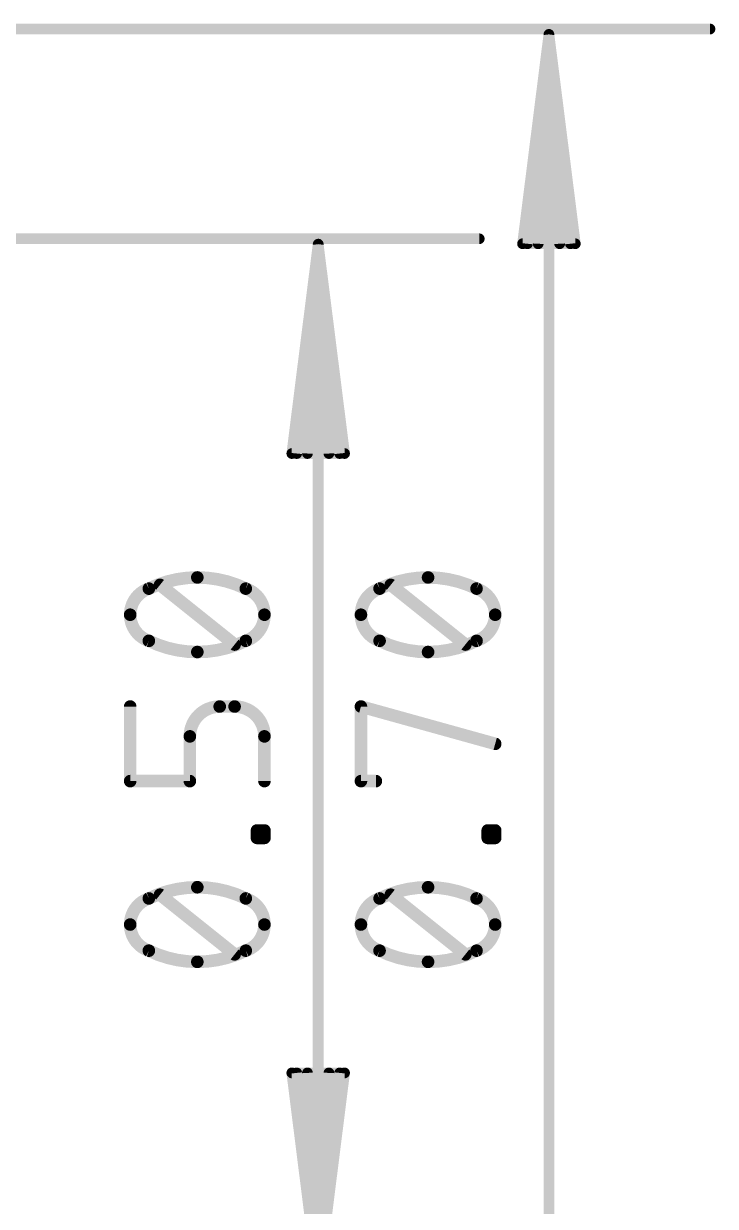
# Model space of a CAD drawing. Extents: x -6.2 to 34.1, y -8.2 to 17.9.
# Drawn here: x 25.77 to 34.15, y 3.52 to 17.85 of the extents above; entities that cross this region are included whole.
import ezdxf

# ---------------------------------------------------------------- set-up
doc = ezdxf.new("R2010")
doc.units = 0
doc.layers.add('47', color=253, linetype='CONTINUOUS')

msp = doc.modelspace()

# ---------------------------------------------------------------- linework, layer by layer
at = {"layer": '47'}
for points, const_width in [([(12.319, 17.78), (34.081, 17.78)], 0.13), ([(32.131, 17.715), (31.8118, 15.18)], 0.13), ([(32.131, 17.715), (31.871, 15.18)], 0.13), ([(32.131, 17.715), (32.001, 15.18)], 0.13), ([(32.131, 0.065), (32.131, 17.715)], 0.13), ([(32.4502, 15.18), (32.131, 17.715)], 0.13), ([(32.261, 15.18), (32.131, 17.715)], 0.13), ([(32.391, 15.18), (32.131, 17.715)], 0.13), ([(12.7, 15.24), (31.287, 15.24)], 0.13), ([(29.337, 15.175), (29.0178, 12.64)], 0.13), ([(29.337, 15.175), (29.077, 12.64)], 0.13), ([(29.337, 15.175), (29.207, 12.64)], 0.13), ([(29.337, 2.605), (29.337, 15.175)], 0.13), ([(29.6562, 12.64), (29.337, 15.175)], 0.13), ([(29.467, 12.64), (29.337, 15.175)], 0.13), ([(29.597, 12.64), (29.337, 15.175)], 0.13), ([(31.8118, 15.18), (32.4502, 15.18)], 0.13), ([(29.0178, 12.64), (29.6562, 12.64)], 0.13), ([(28.3251, 10.3266), (27.4219, 11.0491)], 0.1524), ([(31.1191, 10.3266), (30.2159, 11.0491)], 0.1524), ([(27.0607, 8.6732), (27.0607, 9.5763)], 0.1524), ([(28.3251, 9.5763), (28.1444, 9.5763)], 0.1524), ([(29.8547, 8.6732), (29.8547, 9.5763)], 0.1524), ([(29.8547, 9.5763), (31.4803, 9.1247)], 0.1524), ([(27.7832, 9.215), (27.7832, 8.6732)], 0.1524), ([(28.6863, 8.6732), (28.6863, 9.215)], 0.1524), ([(27.7832, 8.6732), (27.0607, 8.6732)], 0.1524), ([(30.0353, 8.6732), (29.8547, 8.6732)], 0.1524), ([(28.596, 7.9854), (28.596, 8.0757)], 0.1524), ([(28.596, 8.0757), (28.6863, 8.0757)], 0.1524), ([(28.6863, 7.9854), (28.596, 7.9854)], 0.1524), ([(28.6863, 8.0757), (28.6863, 7.9854)], 0.1524), ([(31.39, 7.9854), (31.39, 8.0757)], 0.1524), ([(31.39, 8.0757), (31.4803, 8.0757)], 0.1524), ([(31.4803, 7.9854), (31.39, 7.9854)], 0.1524), ([(31.4803, 8.0757), (31.4803, 7.9854)], 0.1524), ([(28.3251, 6.5751), (27.4219, 7.2976)], 0.1524), ([(31.1191, 6.5751), (30.2159, 7.2976)], 0.1524), ([(29.337, 2.605), (29.0178, 5.14)], 0.13), ([(29.0178, 5.14), (29.6562, 5.14)], 0.13), ([(29.337, 2.605), (29.077, 5.14)], 0.13), ([(29.337, 2.605), (29.207, 5.14)], 0.13), ([(29.6562, 5.14), (29.337, 2.605)], 0.13), ([(29.467, 5.14), (29.337, 2.605)], 0.13), ([(29.597, 5.14), (29.337, 2.605)], 0.13)]:
    msp.add_lwpolyline(points, dxfattribs=dict(at, const_width=const_width))
for points, const_width in [([(32.1635, 17.715, 1), (32.0985, 17.715)], 0.065), ([(32.1632, 17.7191, 1), (32.0988, 17.7109)], 0.065), ([(32.1635, 17.7133, 1), (32.0985, 17.7167)], 0.065), ([(32.1635, 17.7167, 1), (32.0985, 17.7133)], 0.065), ([(32.1633, 17.7183, 1), (32.0987, 17.7117)], 0.065), ([(32.1633, 17.7117, 1), (32.0987, 17.7183)], 0.065), ([(32.1632, 17.7109, 1), (32.0988, 17.7191)], 0.065), ([(34.081, 17.7475, 1), (34.081, 17.8125)], 0.065), ([(29.3695, 15.175, 1), (29.3045, 15.175)], 0.065), ([(29.3692, 15.1791, 1), (29.3048, 15.1709)], 0.065), ([(29.3695, 15.1733, 1), (29.3045, 15.1767)], 0.065), ([(29.3695, 15.1767, 1), (29.3045, 15.1733)], 0.065), ([(29.3693, 15.1783, 1), (29.3047, 15.1717)], 0.065), ([(29.3693, 15.1717, 1), (29.3047, 15.1783)], 0.065), ([(29.3692, 15.1709, 1), (29.3048, 15.1791)], 0.065), ([(31.287, 15.2075, 1), (31.287, 15.2725)], 0.065), ([(31.7795, 15.1841, 1), (31.844, 15.1759)], 0.065), ([(31.8118, 15.2125, 1), (31.8118, 15.1475)], 0.065), ([(31.8387, 15.1833, 1), (31.9033, 15.1767)], 0.065), ([(31.9685, 15.1817, 1), (32.0335, 15.1783)], 0.065), ([(32.2285, 15.1783, 1), (32.2935, 15.1817)], 0.065), ([(32.3587, 15.1767, 1), (32.4233, 15.1833)], 0.065), ([(32.418, 15.1759, 1), (32.4825, 15.1841)], 0.065), ([(32.4502, 15.1475, 1), (32.4502, 15.2125)], 0.065), ([(28.9855, 12.6441, 1), (29.05, 12.6359)], 0.065), ([(29.0178, 12.6725, 1), (29.0178, 12.6075)], 0.065), ([(29.0447, 12.6433, 1), (29.1093, 12.6367)], 0.065), ([(29.1745, 12.6417, 1), (29.2395, 12.6383)], 0.065), ([(29.4345, 12.6383, 1), (29.4995, 12.6417)], 0.065), ([(29.5647, 12.6367, 1), (29.6293, 12.6433)], 0.065), ([(29.624, 12.6359, 1), (29.6885, 12.6441)], 0.065), ([(29.6562, 12.6075, 1), (29.6562, 12.6725)], 0.065), ([(27.8735, 11.1394, 0.1139), (27.2865, 11.0039)], 0.1524), ([(28.4605, 11.0039, 0.1139), (27.8735, 11.1394)], 0.1524), ([(27.8735, 11.1775, 1), (27.8735, 11.1013)], 0.0762), ([(27.8735, 11.1013, 1), (27.8735, 11.1775)], 0.0762), ([(30.6675, 11.1394, 0.1139), (30.0805, 11.0039)], 0.1524), ([(31.2545, 11.0039, 0.1139), (30.6675, 11.1394)], 0.1524), ([(30.6675, 11.1775, 1), (30.6675, 11.1013)], 0.0762), ([(30.6675, 11.1013, 1), (30.6675, 11.1775)], 0.0762), ([(27.2865, 11.0039, 0.3205), (27.0607, 10.6879)], 0.1524), ([(27.2698, 11.0382, 1), (27.3032, 10.9697)], 0.0762), ([(27.2988, 10.9679, 1), (27.2741, 11.04)], 0.0762), ([(27.4457, 11.0789, 1), (27.3981, 11.0193)], 0.0762), ([(28.4729, 11.04, 1), (28.4482, 10.9679)], 0.0762), ([(28.6863, 10.6879, 0.3205), (28.4605, 11.0039)], 0.1524), ([(28.4438, 10.9697, 1), (28.4772, 11.0382)], 0.0762), ([(30.0805, 11.0039, 0.3205), (29.8547, 10.6879)], 0.1524), ([(30.0638, 11.0382, 1), (30.0972, 10.9697)], 0.0762), ([(30.0928, 10.9679, 1), (30.0681, 11.04)], 0.0762), ([(30.2397, 11.0789, 1), (30.1921, 11.0193)], 0.0762), ([(31.2669, 11.04, 1), (31.2422, 10.9679)], 0.0762), ([(31.4803, 10.6879, 0.3205), (31.2545, 11.0039)], 0.1524), ([(31.2378, 10.9697, 1), (31.2712, 11.0382)], 0.0762), ([(27.0607, 10.6879, 0.3205), (27.2865, 10.3718)], 0.1524), ([(27.0988, 10.6879, 1), (27.0226, 10.6879)], 0.0762), ([(28.4605, 10.3718, 0.3205), (28.6863, 10.6879)], 0.1524), ([(28.7244, 10.6879, 1), (28.6482, 10.6879)], 0.0762), ([(29.8547, 10.6879, 0.3205), (30.0805, 10.3718)], 0.1524), ([(29.8928, 10.6879, 1), (29.8166, 10.6879)], 0.0762), ([(31.2545, 10.3718, 0.3205), (31.4803, 10.6879)], 0.1524), ([(31.5184, 10.6879, 1), (31.4422, 10.6879)], 0.0762), ([(27.0226, 10.6879, 1), (27.0988, 10.6879)], 0.0762), ([(28.6482, 10.6879, 1), (28.7244, 10.6879)], 0.0762), ([(29.8166, 10.6879, 1), (29.8928, 10.6879)], 0.0762), ([(31.4422, 10.6879, 1), (31.5184, 10.6879)], 0.0762), ([(27.2865, 10.3718, 0.1139), (27.8735, 10.2363)], 0.1524), ([(27.3032, 10.406, 1), (27.2698, 10.3375)], 0.0762), ([(27.2741, 10.3357, 1), (27.2988, 10.4078)], 0.0762), ([(27.8735, 10.2363, 0.1139), (28.4605, 10.3718)], 0.1524), ([(27.8735, 10.2744, 1), (27.8735, 10.1982)], 0.0762), ([(27.8735, 10.1982, 1), (27.8735, 10.2744)], 0.0762), ([(28.3013, 10.2969, 1), (28.3489, 10.3564)], 0.0762), ([(28.4482, 10.4078, 1), (28.4729, 10.3357)], 0.0762), ([(28.4772, 10.3375, 1), (28.4438, 10.406)], 0.0762), ([(30.0805, 10.3718, 0.1139), (30.6675, 10.2363)], 0.1524), ([(30.0972, 10.406, 1), (30.0638, 10.3375)], 0.0762), ([(30.0681, 10.3357, 1), (30.0928, 10.4078)], 0.0762), ([(30.6675, 10.2363, 0.1139), (31.2545, 10.3718)], 0.1524), ([(30.6675, 10.2744, 1), (30.6675, 10.1982)], 0.0762), ([(30.6675, 10.1982, 1), (30.6675, 10.2744)], 0.0762), ([(31.0953, 10.2969, 1), (31.1429, 10.3564)], 0.0762), ([(31.2422, 10.4078, 1), (31.2669, 10.3357)], 0.0762), ([(31.2712, 10.3375, 1), (31.2378, 10.406)], 0.0762), ([(27.0988, 9.5763, 1), (27.0226, 9.5763)], 0.0762), ([(28.1444, 9.5763, 0.4142), (27.7832, 9.215)], 0.1524), ([(28.1444, 9.6144, 1), (28.1444, 9.5382)], 0.0762), ([(28.1444, 9.5382, 1), (28.1444, 9.6144)], 0.0762), ([(28.6863, 9.215, 0.4142), (28.3251, 9.5763)], 0.1524), ([(28.3251, 9.6144, 1), (28.3251, 9.5382)], 0.0762), ([(28.3251, 9.5382, 1), (28.3251, 9.6144)], 0.0762), ([(29.8928, 9.5763, 1), (29.8166, 9.5763)], 0.0762), ([(29.8649, 9.613, 1), (29.8445, 9.5396)], 0.0762), ([(27.8213, 9.215, 1), (27.7451, 9.215)], 0.0762), ([(27.7451, 9.215, 1), (27.8213, 9.215)], 0.0762), ([(28.7244, 9.215, 1), (28.6482, 9.215)], 0.0762), ([(28.6482, 9.215, 1), (28.7244, 9.215)], 0.0762), ([(31.4701, 9.088, 1), (31.4905, 9.1614)], 0.0762), ([(27.0607, 8.7113, 1), (27.0607, 8.6351)], 0.0762), ([(27.7832, 8.6351, 1), (27.7832, 8.7113)], 0.0762), ([(29.8547, 8.7113, 1), (29.8547, 8.6351)], 0.0762), ([(30.0353, 8.6351, 1), (30.0353, 8.7113)], 0.0762), ([(27.0226, 8.6732, 1), (27.0988, 8.6732)], 0.0762), ([(27.7451, 8.6732, 1), (27.8213, 8.6732)], 0.0762), ([(28.6482, 8.6732, 1), (28.7244, 8.6732)], 0.0762), ([(29.8166, 8.6732, 1), (29.8928, 8.6732)], 0.0762), ([(28.6341, 8.0757, 1), (28.5579, 8.0757)], 0.0762), ([(28.596, 8.1138, 1), (28.596, 8.0376)], 0.0762), ([(28.596, 8.0235, 1), (28.596, 7.9473)], 0.0762), ([(28.5579, 7.9854, 1), (28.6341, 7.9854)], 0.0762), ([(28.7244, 8.0757, 1), (28.6482, 8.0757)], 0.0762), ([(28.6482, 7.9854, 1), (28.7244, 7.9854)], 0.0762), ([(28.6863, 8.0376, 1), (28.6863, 8.1138)], 0.0762), ([(28.6863, 7.9473, 1), (28.6863, 8.0235)], 0.0762), ([(31.4281, 8.0757, 1), (31.3519, 8.0757)], 0.0762), ([(31.39, 8.1138, 1), (31.39, 8.0376)], 0.0762), ([(31.39, 8.0235, 1), (31.39, 7.9473)], 0.0762), ([(31.3519, 7.9854, 1), (31.4281, 7.9854)], 0.0762), ([(31.5184, 8.0757, 1), (31.4422, 8.0757)], 0.0762), ([(31.4422, 7.9854, 1), (31.5184, 7.9854)], 0.0762), ([(31.4803, 8.0376, 1), (31.4803, 8.1138)], 0.0762), ([(31.4803, 7.9473, 1), (31.4803, 8.0235)], 0.0762), ([(27.8735, 7.3879, 0.1139), (27.2865, 7.2525)], 0.1524), ([(28.4605, 7.2525, 0.1139), (27.8735, 7.3879)], 0.1524), ([(27.8735, 7.426, 1), (27.8735, 7.3498)], 0.0762), ([(27.8735, 7.3498, 1), (27.8735, 7.426)], 0.0762), ([(30.6675, 7.3879, 0.1139), (30.0805, 7.2525)], 0.1524), ([(31.2545, 7.2525, 0.1139), (30.6675, 7.3879)], 0.1524), ([(30.6675, 7.426, 1), (30.6675, 7.3498)], 0.0762), ([(30.6675, 7.3498, 1), (30.6675, 7.426)], 0.0762), ([(27.2865, 7.2525, 0.3205), (27.0607, 6.9364)], 0.1524), ([(27.2698, 7.2867, 1), (27.3032, 7.2182)], 0.0762), ([(27.2988, 7.2164, 1), (27.2741, 7.2885)], 0.0762), ([(27.4457, 7.3274, 1), (27.3981, 7.2679)], 0.0762), ([(28.6863, 6.9364, 0.3205), (28.4605, 7.2525)], 0.1524), ([(28.4729, 7.2885, 1), (28.4482, 7.2164)], 0.0762), ([(28.4438, 7.2182, 1), (28.4772, 7.2867)], 0.0762), ([(30.0805, 7.2525, 0.3205), (29.8547, 6.9364)], 0.1524), ([(30.0638, 7.2867, 1), (30.0972, 7.2182)], 0.0762), ([(30.0928, 7.2164, 1), (30.0681, 7.2885)], 0.0762), ([(30.2397, 7.3274, 1), (30.1921, 7.2679)], 0.0762), ([(31.4803, 6.9364, 0.3205), (31.2545, 7.2525)], 0.1524), ([(31.2669, 7.2885, 1), (31.2422, 7.2164)], 0.0762), ([(31.2378, 7.2182, 1), (31.2712, 7.2867)], 0.0762), ([(27.0607, 6.9364, 0.3205), (27.2865, 6.6203)], 0.1524), ([(27.0988, 6.9364, 1), (27.0226, 6.9364)], 0.0762), ([(27.0226, 6.9364, 1), (27.0988, 6.9364)], 0.0762), ([(28.4605, 6.6203, 0.3205), (28.6863, 6.9364)], 0.1524), ([(28.7244, 6.9364, 1), (28.6482, 6.9364)], 0.0762), ([(28.6482, 6.9364, 1), (28.7244, 6.9364)], 0.0762), ([(29.8547, 6.9364, 0.3205), (30.0805, 6.6203)], 0.1524), ([(29.8928, 6.9364, 1), (29.8166, 6.9364)], 0.0762), ([(29.8166, 6.9364, 1), (29.8928, 6.9364)], 0.0762), ([(31.2545, 6.6203, 0.3205), (31.4803, 6.9364)], 0.1524), ([(31.5184, 6.9364, 1), (31.4422, 6.9364)], 0.0762), ([(31.4422, 6.9364, 1), (31.5184, 6.9364)], 0.0762), ([(27.2865, 6.6203, 0.1139), (27.8735, 6.4848)], 0.1524), ([(27.3032, 6.6545, 1), (27.2698, 6.586)], 0.0762), ([(27.2741, 6.5842, 1), (27.2988, 6.6563)], 0.0762), ([(27.8735, 6.4848, 0.1139), (28.4605, 6.6203)], 0.1524), ([(28.3013, 6.5454, 1), (28.3489, 6.6049)], 0.0762), ([(28.4482, 6.6563, 1), (28.4729, 6.5842)], 0.0762), ([(28.4772, 6.586, 1), (28.4438, 6.6545)], 0.0762), ([(30.0805, 6.6203, 0.1139), (30.6675, 6.4848)], 0.1524), ([(30.0972, 6.6545, 1), (30.0638, 6.586)], 0.0762), ([(30.0681, 6.5842, 1), (30.0928, 6.6563)], 0.0762), ([(30.6675, 6.4848, 0.1139), (31.2545, 6.6203)], 0.1524), ([(31.0953, 6.5454, 1), (31.1429, 6.6049)], 0.0762), ([(31.2422, 6.6563, 1), (31.2669, 6.5842)], 0.0762), ([(31.2712, 6.586, 1), (31.2378, 6.6545)], 0.0762), ([(27.8735, 6.5229, 1), (27.8735, 6.4467)], 0.0762), ([(27.8735, 6.4467, 1), (27.8735, 6.5229)], 0.0762), ([(30.6675, 6.5229, 1), (30.6675, 6.4467)], 0.0762), ([(30.6675, 6.4467, 1), (30.6675, 6.5229)], 0.0762), ([(29.05, 5.1441, 1), (28.9855, 5.1359)], 0.065), ([(29.0178, 5.1725, 1), (29.0178, 5.1075)], 0.065), ([(29.1093, 5.1433, 1), (29.0447, 5.1367)], 0.065), ([(29.2395, 5.1417, 1), (29.1745, 5.1383)], 0.065), ([(29.4995, 5.1383, 1), (29.4345, 5.1417)], 0.065), ([(29.6293, 5.1367, 1), (29.5647, 5.1433)], 0.065), ([(29.6885, 5.1359, 1), (29.624, 5.1441)], 0.065), ([(29.6562, 5.1075, 1), (29.6562, 5.1725)], 0.065)]:
    msp.add_lwpolyline(points, format="xyb", dxfattribs=dict(at, const_width=const_width))

doc.saveas('drawing.dxf')
